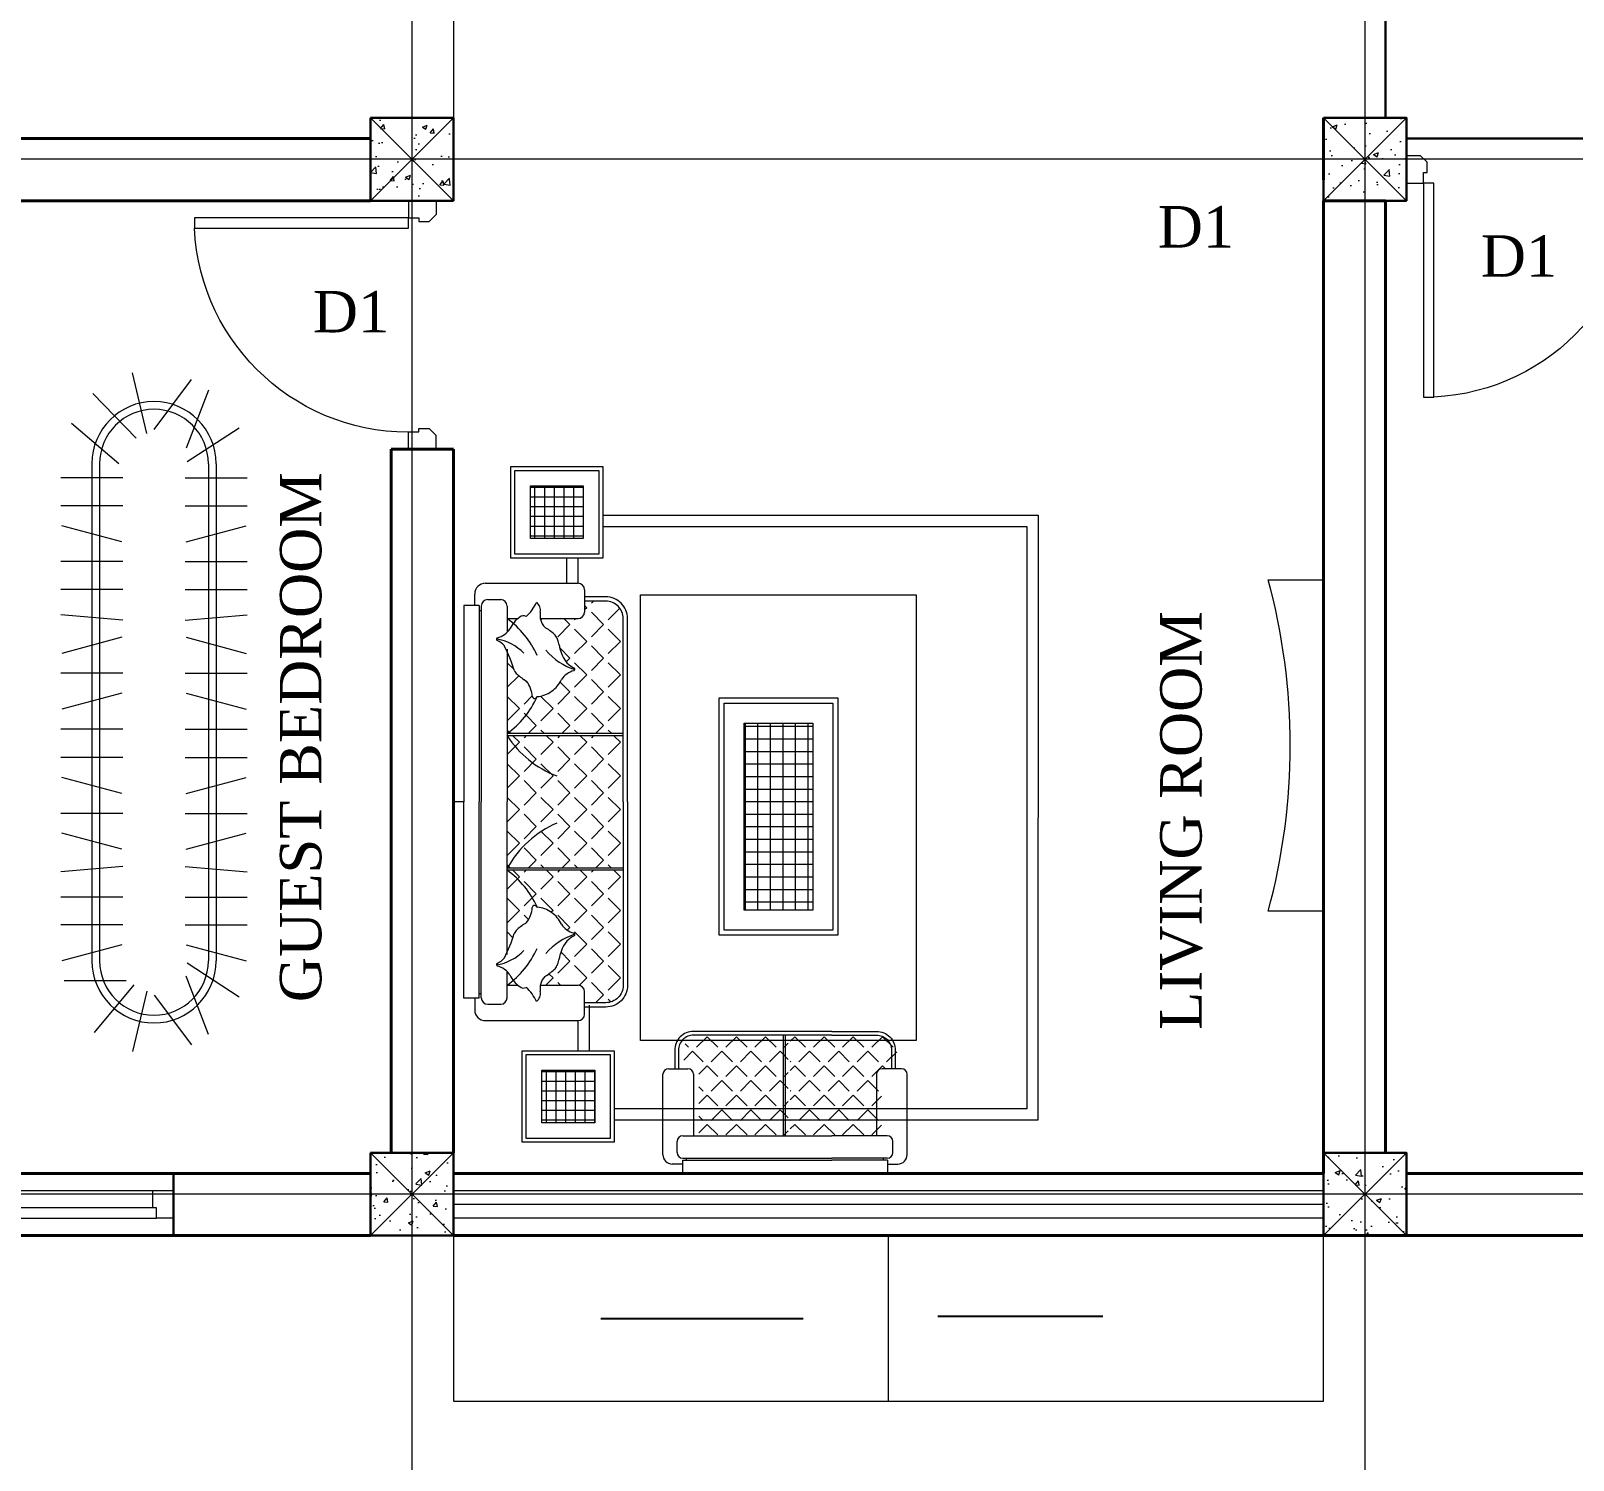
# Model space of a CAD drawing. Header units: inches. Extents: x 897 to 49934, y -34925 to -18564.
# Drawn here: x 2706.2 to 2929.5, y -24338.1 to -24131.1 of the extents above; entities that cross this region are included whole.
import ezdxf

# ---------------------------------------------------------------- set-up
doc = ezdxf.new("R2010")
doc.units = ezdxf.units.IN
doc.header["$LTSCALE"] = 35
doc.header["$MEASUREMENT"] = 0
doc.header["$PDMODE"] = 34
for name, color, linetype, lineweight in [('SES- Door&Window', 21, 'Continuous', 15), ('SES-DIMENSION', 142, 'Continuous', 13), ('SES-Furniture', 45, 'Continuous', 5), ('SES-HACTH', 8, 'Continuous', 13), ('SES-REBARS', 1, 'Continuous', 40), ('SES-Set Back Line', 2, 'Continuous', 15), ('SES-TEXT', 3, 'Continuous', 20), ('SES-Wall Plan', 6, 'Continuous', 30), ('STAIR', 114, 'Continuous', 18)]:
    doc.layers.add(name, color=color, linetype=linetype, lineweight=lineweight)
doc.styles.add('7 INCH', font='times.ttf', dxfattribs={"height": 7})
doc.styles.add('SES-ARAIL', font='times.ttf', dxfattribs={"height": 6})
doc.dimstyles.new('7 INCH', dxfattribs={"dimscale": 0, "dimtxt": 7, "dimasz": 1, "dimexe": 2, "dimexo": 9, "dimgap": 2, "dimtad": 1, "dimdec": 0, "dimzin": 3, "dimdsep": 46, "dimlunit": 4, "dimtxsty": '7 INCH', "dimblk": 'DIM', "dimcen": 3, "dimdle": 3, "dimse1": 1, "dimse2": 1, "dimclrd": 256, "dimclre": 256, "dimclrt": 7, "dimadec": 1, "dimazin": 2, "dimtfac": 1, "dimtdec": 0, "dimtix": 1, "dimtofl": 0, "dimtmove": 2, "dimatfit": 3, "dimldrblk": 'ARW', "dimfxl": 2, "dimfrac": 2, "dimtolj": 2, "dimtzin": 0, "dimarcsym": 0})

# ---------------------------------------------------------------- blocks, each defined once
blk = doc.blocks.new('c11')
at = {"layer": 'SES-HACTH', "linetype": 'ByBlock'}
h = blk.add_hatch(dxfattribs=at)
h.set_pattern_fill('AR-CONC', color=256)
h.set_pattern_definition([(50, (-20422.33, 19414.4167), (7.1726018, -0.6275213), [0.75, -8.25]), (355, (-20422.33, 19414.417), (-1.3875133, 7.5219213), [0.6, -6.6]), (100.451444, (-20421.732, 19414.3644), (5.7850885, 6.8943999), [0.637402, -7.0114211]), (46.1842, (-20422.33, 19416.417), (10.6724133, -1.6551928), [1.125, -12.375]), (96.635635, (-20421.441, 19416.279), (9.3466195, 9.741186), [0.9561034, -10.5171376]), (351.184164, (-20422.33, 19416.417), (9.3466195, 9.741186), [0.9, -9.9]), (21, (-20421.33, 19415.9167), (5.9690705, -4.0261889), [0.75, -8.25]), (326, (-20421.33, 19415.917), (2.4331533, 7.2515005), [0.6, -6.6]), (71.451445, (-20420.8325, 19415.581), (8.4022238, 3.2253115), [0.6374019, -7.0114211]), (37.5, (-20422.33, 19414.4167), (0.12159855, 3.32893854), [0, -6.52, 0, -6.7, 0, -6.625]), (7.5, (-20422.33, 19414.4167), (2.63069537, 3.9441171), [0, -3.82, 0, -6.37, 0, -2.525]), (327.5, (-20424.56, 19414.4167), (5.33822436, -0.22554872), [0, -2.5, 0, -7.8, 0, -10.35]), (317.5, (-20425.56, 19414.4167), (5.8318617, 1.0010498), [0, -3.25, 0, -5.18, 0, -7.35])])
h.paths.add_polyline_path([(-6, 6), (-6, -6), (6, -6), (6, 6)])
for p, q in [((-6, 6), (6, -6)), ((6, 6), (-6, -6))]:
    blk.add_line(p, q, dxfattribs=at)
at = {"layer": 'SES-Wall Plan', "linetype": 'ByBlock'}
blk.add_lwpolyline([(-6, 6), (6, 6), (6, -6), (-6, -6)], close=True, dxfattribs=at)
blk = doc.blocks.new('3ls')
at = {"layer": 'SES- Door&Window'}
for p, q in [((-36, -2.5), (-34, -2.5)), ((-34, -2.5), (-33, -3.5)), ((-33, -5), (-33, -3.5)), ((-2, -2.5), (-3, -3.5)), ((-3, -5), (-3, -3.5)), ((0, -2.5), (-2, -2.5)), ((-36, -6.5), (-33.5, -6.5)), ((-33.5, -6.5), (-33.5, -5)), ((-33.5, -5), (-33, -5)), ((-2.5, -5), (-3, -5)), ((-2.5, -6.5), (-2.5, -5)), ((0, -6.5), (-2.5, -6.5))]:
    blk.add_line(p, q, dxfattribs=at)
blk.add_lwpolyline([(-2.5, -6.5), (-2.5, -37.5), (-4, -37.5), (-4, -6.5)], close=True, dxfattribs=at)
blk.add_arc((-2.5, -6.5), 31.04, 177.2298, 267.2298, dxfattribs=at)
at = {"layer": 'SES-Wall Plan', "color": 6, "ltscale": 2}
for p, q in [((-36, -6.5), (-36, -1.5)), ((0, -6.5), (0, -1.5))]:
    blk.add_line(p, q, dxfattribs=at)
blk = doc.blocks.new('6H')
at = {"layer": 'SES- Door&Window'}
for p, q in [((-78, -2.5), (-75.5, -2.5)), ((-75.5, -2.5), (3.5, -2.5)), ((-75.5, -2.5), (-75.5, -4)), ((-75.5, -4), (-75, -4)), ((-50.5, -4), (-75.5, -4)), ((-75, -4), (-75, -6.5)), ((-51, -4), (-51, -6.5)), ((-50.5, -2.5), (-50.5, -4)), ((-48.5, -2.5), (-48.5, -4)), ((-48.5, -4), (-48, -4)), ((-23.5, -4), (-48.5, -4)), ((-48, -4), (-48, -6.5)), ((-24, -4), (-24, -6.5)), ((-23.5, -4), (-24, -4)), ((-23.5, -2.5), (-23.5, -4)), ((-21.5, -2.5), (-21.5, -4)), ((3, -4), (-21.5, -4)), ((-21, -4), (-21, -6.5)), ((3, -4), (3, -6.5)), ((3.5, -4), (3, -4)), ((6, -2.5), (3.5, -2.5)), ((3.5, -2.5), (3.5, -4)), ((-78, -6.5), (-75, -6.5)), ((3, -6.5), (-75, -6.5)), ((6, -6.5), (3, -6.5))]:
    blk.add_line(p, q, dxfattribs=at)
at = {"layer": 'SES-Wall Plan'}
for p, q in [((-78, -9), (-78, 0)), ((-78, -9), (-78, 0)), ((6, -9), (6, 0))]:
    blk.add_line(p, q, dxfattribs=at)
blk.add_lwpolyline([(6, 0), (-78, 0), (-78, -9), (6, -9)], close=True, dxfattribs=at)
blk = doc.blocks.new('DIM')
at = {"layer": 'SES-DIMENSION'}
h = blk.add_hatch(color=256, dxfattribs=at)
h.paths.add_polyline_path([(0, 1.28), (0, 0), (1.28, 0, 0.414214)])
h.paths.add_polyline_path([(1.28, 0), (0, 0), (0, -1.28, 0.414214)])
h.paths.add_polyline_path([(0, 0), (-1.28, 0, 0.414214), (0, -1.28)])
h.paths.add_polyline_path([(0, 1.28, 0.414214), (-1.28, 0), (0, 0)])
for p, q in [((0, 6), (0, -6)), ((-6, 0), (6, 0))]:
    blk.add_line(p, q, dxfattribs=at)
blk.add_circle((0, 0), 1.28, dxfattribs=at)
blk = doc.blocks.new('*D1172')
at = {"layer": 'Defpoints', "color": 0, "linetype": 'ByBlock', "transparency": 16777216}
for p in [(2617.34, -24305.59), (2755.34, -24305.59), (2755.34, -24577.47)]:
    blk.add_point(p, dxfattribs=at)
at = {"layer": 'SES-DIMENSION', "linetype": 'ByBlock', "lineweight": -2, "transparency": 16777216}
blk.add_line((2618.34, -24577.47), (2754.34, -24577.47), dxfattribs=at)
at = {"layer": 'SES-DIMENSION', "linetype": 'ByBlock', "lineweight": -2, "transparency": 16777216, "rotation": 180}
blk.add_blockref('DIM', (2617.34, -24577.47), dxfattribs=at)
at = {"layer": 'SES-DIMENSION', "linetype": 'ByBlock', "lineweight": -2, "transparency": 16777216}
blk.add_blockref('DIM', (2755.34, -24577.47), dxfattribs=at)
at = {"layer": 'SES-DIMENSION', "color": 7, "linetype": 'ByBlock', "transparency": 16777216, "insert": (2686.34, -24571.91), "char_height": 7, "attachment_point": 5, "style": '7 INCH'}
blk.add_mtext('\\A2;11\'-6"', dxfattribs=at)
blk = doc.blocks.new('ARW')
at = {"layer": 'SES-DIMENSION'}
blk.add_lwpolyline([(10, 0, 0, 6, 0), (0, 0, 0, 0, 0), (10, 0, 0, 0, 0)], format="xyseb", dxfattribs=at)
blk = doc.blocks.new('*D1173')
at = {"layer": 'Defpoints', "color": 0, "linetype": 'ByBlock', "transparency": 16777216}
for p in [(2755.34, -24305.59), (2767.34, -24305.59), (2767.34, -24577.47)]:
    blk.add_point(p, dxfattribs=at)
at = {"layer": 'SES-DIMENSION', "linetype": 'ByBlock', "lineweight": -2, "transparency": 16777216}
for p, q in [((2754.34, -24577.47), (2753.34, -24577.47)), ((2768.34, -24577.47), (2769.34, -24577.47))]:
    blk.add_line(p, q, dxfattribs=at)
blk.add_blockref('DIM', (2755.34, -24577.47), dxfattribs=at)
at = {"layer": 'SES-DIMENSION', "linetype": 'ByBlock', "lineweight": -2, "transparency": 16777216, "rotation": 180}
blk.add_blockref('DIM', (2767.34, -24577.47), dxfattribs=at)
at = {"layer": 'SES-DIMENSION', "color": 7, "linetype": 'ByBlock', "transparency": 16777216, "insert": (2761.34, -24571.91), "char_height": 7, "attachment_point": 5, "style": '7 INCH'}
blk.add_mtext('\\A2;1\'-0"', dxfattribs=at)
blk = doc.blocks.new('*D1174')
at = {"layer": 'Defpoints', "color": 0, "linetype": 'ByBlock', "transparency": 16777216}
for p in [(2893.34, -24302.59), (2767.34, -24305.59), (2893.34, -24577.47)]:
    blk.add_point(p, dxfattribs=at)
at = {"layer": 'SES-DIMENSION', "linetype": 'ByBlock', "lineweight": -2, "transparency": 16777216}
blk.add_line((2768.34, -24577.47), (2892.34, -24577.47), dxfattribs=at)
at = {"layer": 'SES-DIMENSION', "linetype": 'ByBlock', "lineweight": -2, "transparency": 16777216, "rotation": 180}
blk.add_blockref('DIM', (2767.34, -24577.47), dxfattribs=at)
at = {"layer": 'SES-DIMENSION', "linetype": 'ByBlock', "lineweight": -2, "transparency": 16777216}
blk.add_blockref('DIM', (2893.34, -24577.47), dxfattribs=at)
at = {"layer": 'SES-DIMENSION', "color": 7, "linetype": 'ByBlock', "transparency": 16777216, "insert": (2830.34, -24571.91), "char_height": 7, "attachment_point": 5, "style": '7 INCH'}
blk.add_mtext('\\A2;10\'-6"', dxfattribs=at)
blk = doc.blocks.new('*D1175')
at = {"layer": 'Defpoints', "color": 0, "linetype": 'ByBlock', "transparency": 16777216}
for p in [(2893.34, -24302.59), (2905.34, -24305.59), (2905.34, -24577.47)]:
    blk.add_point(p, dxfattribs=at)
at = {"layer": 'SES-DIMENSION', "linetype": 'ByBlock', "lineweight": -2, "transparency": 16777216}
for p, q in [((2892.34, -24577.47), (2891.34, -24577.47)), ((2906.34, -24577.47), (2907.34, -24577.47))]:
    blk.add_line(p, q, dxfattribs=at)
blk.add_blockref('DIM', (2893.34, -24577.47), dxfattribs=at)
at = {"layer": 'SES-DIMENSION', "linetype": 'ByBlock', "lineweight": -2, "transparency": 16777216, "rotation": 180}
blk.add_blockref('DIM', (2905.34, -24577.47), dxfattribs=at)
at = {"layer": 'SES-DIMENSION', "color": 7, "linetype": 'ByBlock', "transparency": 16777216, "insert": (2899.34, -24571.91), "char_height": 7, "attachment_point": 5, "style": '7 INCH'}
blk.add_mtext('\\A2;1\'-0"', dxfattribs=at)
blk = doc.blocks.new('*D1176')
at = {"layer": 'Defpoints', "color": 0, "linetype": 'ByBlock', "transparency": 16777216}
for p in [(2905.34, -24305.59), (3043.34, -24305.59), (3043.34, -24577.47)]:
    blk.add_point(p, dxfattribs=at)
at = {"layer": 'SES-DIMENSION', "linetype": 'ByBlock', "lineweight": -2, "transparency": 16777216}
blk.add_line((2906.34, -24577.47), (3042.34, -24577.47), dxfattribs=at)
at = {"layer": 'SES-DIMENSION', "linetype": 'ByBlock', "lineweight": -2, "transparency": 16777216, "rotation": 180}
blk.add_blockref('DIM', (2905.34, -24577.47), dxfattribs=at)
at = {"layer": 'SES-DIMENSION', "linetype": 'ByBlock', "lineweight": -2, "transparency": 16777216}
blk.add_blockref('DIM', (3043.34, -24577.47), dxfattribs=at)
at = {"layer": 'SES-DIMENSION', "color": 7, "linetype": 'ByBlock', "transparency": 16777216, "insert": (2974.34, -24571.91), "char_height": 7, "attachment_point": 5, "style": '7 INCH'}
blk.add_mtext('\\A2;11\'-6"', dxfattribs=at)
blk = doc.blocks.new('*D1178')
at = {"layer": 'Defpoints', "color": 0, "linetype": 'ByBlock', "transparency": 16777216}
for p in [(2611.34, -24305.59), (2761.34, -24305.59), (2761.34, -24595.81)]:
    blk.add_point(p, dxfattribs=at)
at = {"layer": 'SES-DIMENSION', "linetype": 'ByBlock', "lineweight": -2, "transparency": 16777216}
blk.add_line((2612.34, -24595.81), (2760.34, -24595.81), dxfattribs=at)
at = {"layer": 'SES-DIMENSION', "linetype": 'ByBlock', "lineweight": -2, "transparency": 16777216, "rotation": 180}
blk.add_blockref('DIM', (2611.34, -24595.81), dxfattribs=at)
at = {"layer": 'SES-DIMENSION', "linetype": 'ByBlock', "lineweight": -2, "transparency": 16777216}
blk.add_blockref('DIM', (2761.34, -24595.81), dxfattribs=at)
at = {"layer": 'SES-DIMENSION', "color": 7, "linetype": 'ByBlock', "transparency": 16777216, "insert": (2686.34, -24590.25), "char_height": 7, "attachment_point": 5, "style": '7 INCH'}
blk.add_mtext('\\A2;12\'-6"', dxfattribs=at)
blk = doc.blocks.new('*D1179')
at = {"layer": 'Defpoints', "color": 0, "linetype": 'ByBlock', "transparency": 16777216}
for p in [(2761.34, -24305.59), (2899.34, -24305.59), (2899.34, -24595.81)]:
    blk.add_point(p, dxfattribs=at)
at = {"layer": 'SES-DIMENSION', "linetype": 'ByBlock', "lineweight": -2, "transparency": 16777216}
blk.add_line((2762.34, -24595.81), (2898.34, -24595.81), dxfattribs=at)
at = {"layer": 'SES-DIMENSION', "linetype": 'ByBlock', "lineweight": -2, "transparency": 16777216, "rotation": 180}
blk.add_blockref('DIM', (2761.34, -24595.81), dxfattribs=at)
at = {"layer": 'SES-DIMENSION', "linetype": 'ByBlock', "lineweight": -2, "transparency": 16777216}
blk.add_blockref('DIM', (2899.34, -24595.81), dxfattribs=at)
at = {"layer": 'SES-DIMENSION', "color": 7, "linetype": 'ByBlock', "transparency": 16777216, "insert": (2830.34, -24590.25), "char_height": 7, "attachment_point": 5, "style": '7 INCH'}
blk.add_mtext('\\A2;11\'-6"', dxfattribs=at)
blk = doc.blocks.new('*D1180')
at = {"layer": 'Defpoints', "color": 0, "linetype": 'ByBlock', "transparency": 16777216}
for p in [(2899.34, -24305.59), (3049.34, -24305.59), (3049.34, -24595.81)]:
    blk.add_point(p, dxfattribs=at)
at = {"layer": 'SES-DIMENSION', "linetype": 'ByBlock', "lineweight": -2, "transparency": 16777216}
blk.add_line((2900.34, -24595.81), (3048.34, -24595.81), dxfattribs=at)
at = {"layer": 'SES-DIMENSION', "linetype": 'ByBlock', "lineweight": -2, "transparency": 16777216, "rotation": 180}
blk.add_blockref('DIM', (2899.34, -24595.81), dxfattribs=at)
at = {"layer": 'SES-DIMENSION', "linetype": 'ByBlock', "lineweight": -2, "transparency": 16777216}
blk.add_blockref('DIM', (3049.34, -24595.81), dxfattribs=at)
at = {"layer": 'SES-DIMENSION', "color": 7, "linetype": 'ByBlock', "transparency": 16777216, "insert": (2974.34, -24590.25), "char_height": 7, "attachment_point": 5, "style": '7 INCH'}
blk.add_mtext('\\A2;12\'-6"', dxfattribs=at)
blk = doc.blocks.new('*D1181')
at = {"layer": 'Defpoints', "color": 0, "linetype": 'ByBlock', "transparency": 16777216}
for p in [(2605.34, -24305.59), (3055.34, -24305.59), (3055.34, -24613.18)]:
    blk.add_point(p, dxfattribs=at)
at = {"layer": 'SES-DIMENSION', "linetype": 'ByBlock', "lineweight": -2, "transparency": 16777216}
blk.add_line((2606.34, -24613.18), (3054.34, -24613.18), dxfattribs=at)
at = {"layer": 'SES-DIMENSION', "linetype": 'ByBlock', "lineweight": -2, "transparency": 16777216, "rotation": 180}
blk.add_blockref('DIM', (2605.34, -24613.18), dxfattribs=at)
at = {"layer": 'SES-DIMENSION', "linetype": 'ByBlock', "lineweight": -2, "transparency": 16777216}
blk.add_blockref('DIM', (3055.34, -24613.18), dxfattribs=at)
at = {"layer": 'SES-DIMENSION', "color": 7, "linetype": 'ByBlock', "transparency": 16777216, "insert": (2830.34, -24607.61), "char_height": 7, "attachment_point": 5, "style": '7 INCH'}
blk.add_mtext('\\A2;37\'-6"', dxfattribs=at)
blk = doc.blocks.new('RACK-LARGA-01')
at = {"layer": 'SES-Furniture'}
for p, q in [((0.0462, 3.7946), (0.1388, 4.1837)), ((-0.35, 4.0737), (-0.2075, 3.7)), ((-0.0014, 3.821), (-0.2409, 4.1414)), ((0.3823, 4.0624), (0.1277, 3.754)), ((-0.213, 3.6136), (-0.5486, 3.8313)), ((0.1788, 3.7286), (0.5788, 3.7286)), ((-0.2068, 3.4972), (-0.5932, 3.6008)), ((-0.4, 0.4), (-0.4, 3.6)), ((-0.35, 0.4), (-0.35, 3.6)), ((0.2068, 3.4972), (0.5932, 3.6008)), ((0.35, 0.4), (0.35, 3.6)), ((0.4, 0.4), (0.4, 3.6)), ((-0.2, 3.3694), (-0.6, 3.3694)), ((0.2, 3.3694), (0.6, 3.3694)), ((-0.2, 3.1898), (-0.6, 3.1898)), ((0.2, 3.1898), (0.6, 3.1898)), ((-0.2008, 2.9928), (-0.5992, 3.0276)), ((0.2008, 2.9928), (0.5992, 3.0276)), ((-0.2068, 2.8824), (-0.5932, 2.7788)), ((0.2068, 2.8824), (0.5932, 2.7788)), ((-0.2, 2.651), (-0.6, 2.651)), ((0.2, 2.651), (0.6, 2.651)), ((-0.2068, 2.5232), (-0.5932, 2.4196)), ((0.2068, 2.5232), (0.5932, 2.4196)), ((-0.2, 2.2918), (-0.6, 2.2918)), ((0.2, 2.2918), (0.6, 2.2918)), ((-0.2, 2.1082), (-0.6, 2.1082)), ((0.2, 2.1082), (0.6, 2.1082)), ((-0.2068, 1.8768), (-0.5932, 1.9804)), ((0.2068, 1.8768), (0.5932, 1.9804)), ((-0.2, 1.749), (-0.6, 1.749)), ((0.2, 1.749), (0.6, 1.749)), ((-0.2068, 1.5176), (-0.5932, 1.6212)), ((0.2068, 1.5176), (0.5932, 1.6212)), ((-0.2008, 1.4072), (-0.5992, 1.3724)), ((0.2008, 1.4072), (0.5992, 1.3724)), ((-0.2, 1.2102), (-0.6, 1.2102)), ((0.2, 1.2102), (0.6, 1.2102)), ((-0.2, 1.0306), (-0.6, 1.0306)), ((0.2, 1.0306), (0.6, 1.0306)), ((-0.2068, 0.9028), (-0.5932, 0.7992)), ((0.2068, 0.9028), (0.5932, 0.7992)), ((-0.2, 0.6714), (-0.6, 0.6714)), ((0.2, 0.6714), (0.6, 0.6714)), ((-0.2, 0.4918), (-0.6, 0.4918)), ((0.2, 0.4918), (0.6, 0.4918)), ((0.2264, 0.401), (0.5311, 0.1418)), ((-0.213, 0.3864), (-0.5486, 0.1687)), ((-0.35, -0.0737), (-0.2075, 0.3)), ((0.0462, 0.2054), (0.1388, -0.1837)), ((0.3943, -0.0517), (0.1157, 0.2353)), ((-0.0014, 0.179), (-0.2409, -0.1414))]:
    blk.add_line(p, q, dxfattribs=at)
for centre, radius, start, end in [((0, 3.6), 0.4, 0, 180), ((0, 3.6), 0.35, 0, 180), ((0, 0.4), 0.4, 180, 0), ((0, 0.4), 0.35, 180, 0)]:
    blk.add_arc(centre, radius, start, end, dxfattribs=at)
blk = doc.blocks.new('*X22')
at = {"color": 0}
for p, q in [((1.4939, 2.3), (1.7646, 2.3)), ((1.4939, 2.25), (1.7646, 2.25)), ((1.5, 2.0278), (1.5, 2.3003)), ((1.55, 2.0278), (1.55, 2.3003)), ((1.6, 2.0278), (1.6, 2.3003)), ((1.65, 2.0278), (1.65, 2.3003)), ((1.7, 2.0278), (1.7, 2.3003)), ((1.75, 2.0278), (1.75, 2.3003)), ((1.4939, 2.2), (1.7646, 2.2)), ((1.4939, 2.15), (1.7646, 2.15)), ((1.4939, 2.1), (1.7646, 2.1)), ((1.4939, 2.05), (1.7646, 2.05))]:
    blk.add_line(p, q, dxfattribs=at)
blk = doc.blocks.new('*X24')
at = {"color": 0}
for p, q in [((-0.9306, 2.1751), (-0.8768, 2.1213)), ((-0.7778, 2.1779), (-0.8344, 2.1213)), ((-0.7778, 2.1779), (-0.7212, 2.1213)), ((-0.6223, 2.1779), (-0.6788, 2.1213)), ((-0.6223, 2.1779), (-0.5657, 2.1213)), ((-0.4667, 2.1779), (-0.5233, 2.1213)), ((-0.4667, 2.1779), (-0.4101, 2.1213)), ((-0.3111, 2.1779), (-0.3411, 2.1479)), ((-0.3111, 2.1779), (-0.2546, 2.1213)), ((-0.1556, 2.1779), (-0.2121, 2.1213)), ((-0.1556, 2.1779), (-0.099, 2.1213)), ((0, 2.1779), (-0.0566, 2.1213)), ((0, 2.1779), (0.0566, 2.1213)), ((0.1556, 2.1779), (0.099, 2.1213)), ((0.1556, 2.1779), (0.2121, 2.1213)), ((0.3111, 2.1779), (0.2801, 2.1469)), ((0.3111, 2.1779), (0.3677, 2.1213)), ((0.4667, 2.1779), (0.4101, 2.1213)), ((0.4667, 2.1779), (0.5233, 2.1213)), ((0.6223, 2.1779), (0.5657, 2.1213)), ((0.6223, 2.1779), (0.6788, 2.1213)), ((0.7778, 2.1779), (0.7212, 2.1213)), ((0.7778, 2.1779), (0.8344, 2.1213)), ((-0.8556, 2.1001), (-0.9122, 2.0435)), ((-0.8556, 2.1001), (-0.799, 2.0435)), ((-0.7, 2.1001), (-0.7566, 2.0435)), ((-0.7, 2.1001), (-0.6435, 2.0435)), ((-0.5445, 2.1001), (-0.601, 2.0435)), ((-0.5445, 2.1001), (-0.4879, 2.0435)), ((-0.3889, 2.1001), (-0.4455, 2.0435)), ((-0.3889, 2.1001), (-0.3511, 2.0623)), ((-0.3511, 2.1379), (-0.3677, 2.1213)), ((-0.2333, 2.1001), (-0.2899, 2.0435)), ((-0.2333, 2.1001), (-0.1768, 2.0435)), ((-0.0778, 2.1001), (-0.1344, 2.0435)), ((-0.0778, 2.1001), (-0.0212, 2.0435)), ((0.0778, 2.1001), (0.0212, 2.0435)), ((0.0778, 2.1001), (0.1344, 2.0435)), ((0.2333, 2.1001), (0.1768, 2.0435)), ((0.2333, 2.1001), (0.2701, 2.0633)), ((0.2701, 2.1369), (0.2546, 2.1213)), ((0.3889, 2.1001), (0.3323, 2.0435)), ((0.3889, 2.1001), (0.4455, 2.0435)), ((0.5445, 2.1001), (0.4879, 2.0435)), ((0.5445, 2.1001), (0.601, 2.0435)), ((0.7, 2.1001), (0.6435, 2.0435)), ((0.7, 2.1001), (0.7566, 2.0435)), ((0.8556, 2.1001), (0.799, 2.0435)), ((0.8556, 2.1001), (0.8927, 2.063)), ((0.8892, 2.1337), (0.8768, 2.1213)), ((-0.9637, 2.0527), (-0.9546, 2.0435)), ((-0.9334, 2.0223), (-0.9437, 2.012)), ((-0.9334, 2.0223), (-0.9231, 2.012)), ((-0.7778, 2.0223), (-0.8344, 1.9658)), ((-0.7778, 2.0223), (-0.7212, 1.9658)), ((-0.6223, 2.0223), (-0.6788, 1.9658)), ((-0.6223, 2.0223), (-0.5657, 1.9658)), ((-0.4667, 2.0223), (-0.5233, 1.9658)), ((-0.4667, 2.0223), (-0.4101, 1.9658)), ((-0.3411, 2.0523), (-0.3323, 2.0435)), ((-0.3111, 2.0223), (-0.3411, 1.9923)), ((-0.3111, 2.0223), (-0.2546, 1.9658)), ((-0.1556, 2.0223), (-0.2121, 1.9658)), ((-0.1556, 2.0223), (-0.099, 1.9658)), ((0, 2.0223), (-0.0566, 1.9658)), ((0, 2.0223), (0.0566, 1.9658)), ((0.1556, 2.0223), (0.099, 1.9658)), ((0.1556, 2.0223), (0.2121, 1.9658)), ((0.2801, 2.0533), (0.2899, 2.0435)), ((0.3111, 2.0223), (0.2801, 1.9913)), ((0.3111, 2.0223), (0.3677, 1.9658)), ((0.4667, 2.0223), (0.4101, 1.9658)), ((0.4667, 2.0223), (0.5233, 1.9658)), ((0.6223, 2.0223), (0.5657, 1.9658)), ((0.6223, 2.0223), (0.6788, 1.9658)), ((0.7778, 2.0223), (0.7212, 1.9658)), ((0.7778, 2.0223), (0.8126, 1.9875)), ((-0.8832, 1.9721), (-0.8768, 1.9658)), ((-0.8556, 1.9445), (-0.8832, 1.917)), ((-0.8556, 1.9445), (-0.799, 1.888)), ((-0.7, 1.9445), (-0.7458, 1.8988)), ((-0.7, 1.9445), (-0.6827, 1.9272)), ((-0.5445, 1.9445), (-0.5896, 1.8994)), ((-0.5445, 1.9445), (-0.4879, 1.888)), ((-0.3889, 1.9445), (-0.4455, 1.888)), ((-0.3889, 1.9445), (-0.3511, 1.9068)), ((-0.3511, 1.9823), (-0.3677, 1.9658)), ((-0.2333, 1.9445), (-0.2899, 1.888)), ((-0.2333, 1.9445), (-0.1768, 1.888)), ((-0.0778, 1.9445), (-0.1344, 1.888)), ((-0.0778, 1.9445), (-0.0212, 1.888)), ((0.0778, 1.9445), (0.0212, 1.888)), ((0.0778, 1.9445), (0.1344, 1.888)), ((0.2333, 1.9445), (0.1768, 1.888)), ((0.2333, 1.9445), (0.2701, 1.9078)), ((0.2701, 1.9813), (0.2546, 1.9658)), ((0.3889, 1.9445), (0.3323, 1.888)), ((0.3889, 1.9445), (0.4455, 1.888)), ((0.5445, 1.9445), (0.4879, 1.888)), ((0.5445, 1.9445), (0.5571, 1.9319)), ((0.7, 1.9445), (0.658, 1.9025)), ((0.7, 1.9445), (0.7566, 1.888)), ((-0.4667, 1.8668), (-0.5233, 1.8102)), ((-0.4667, 1.8668), (-0.4101, 1.8102)), ((-0.3411, 1.8968), (-0.3323, 1.888)), ((-0.3111, 1.8668), (-0.3411, 1.8367)), ((-0.3111, 1.8668), (-0.2546, 1.8102)), ((-0.1556, 1.8668), (-0.2121, 1.8102)), ((-0.1556, 1.8668), (-0.099, 1.8102)), ((0, 1.8668), (-0.0566, 1.8102)), ((0, 1.8668), (0.0566, 1.8102)), ((0.1556, 1.8668), (0.099, 1.8102)), ((0.1556, 1.8668), (0.2121, 1.8102)), ((0.2801, 1.8978), (0.2899, 1.888)), ((0.3111, 1.8668), (0.2801, 1.8358)), ((0.3111, 1.8668), (0.3677, 1.8102)), ((0.4667, 1.8668), (0.4101, 1.8102)), ((0.4667, 1.8668), (0.4749, 1.8585)), ((0.7778, 1.8668), (0.7588, 1.8477)), ((0.7778, 1.8668), (0.8122, 1.8324)), ((0.8122, 1.9011), (0.799, 1.888)), ((-0.8832, 1.8166), (-0.8768, 1.8102)), ((-0.3889, 1.789), (-0.4362, 1.7417)), ((-0.3889, 1.789), (-0.3511, 1.7512)), ((-0.3511, 1.8267), (-0.3677, 1.8102)), ((-0.2333, 1.789), (-0.2899, 1.7324)), ((-0.2333, 1.789), (-0.1768, 1.7324)), ((-0.0778, 1.789), (-0.1344, 1.7324)), ((-0.0778, 1.789), (-0.0212, 1.7324)), ((0.0778, 1.789), (0.0212, 1.7324)), ((0.0778, 1.789), (0.1344, 1.7324)), ((0.2333, 1.789), (0.1768, 1.7324)), ((0.2333, 1.789), (0.2701, 1.7522)), ((0.2701, 1.8258), (0.2546, 1.8102)), ((0.3889, 1.789), (0.3323, 1.7324)), ((0.3889, 1.789), (0.4075, 1.7704)), ((-0.5807, 1.7527), (-0.6008, 1.7327)), ((-0.5257, 1.7702), (-0.4879, 1.7324)), ((-0.4667, 1.7112), (-0.5233, 1.6546)), ((-0.4667, 1.7112), (-0.4101, 1.6546)), ((-0.4362, 1.7417), (-0.4455, 1.7324)), ((-0.3411, 1.7412), (-0.3323, 1.7324)), ((-0.3111, 1.7112), (-0.3411, 1.6812)), ((-0.3111, 1.7112), (-0.2546, 1.6546)), ((-0.1556, 1.7112), (-0.2121, 1.6546)), ((-0.1556, 1.7112), (-0.099, 1.6546)), ((0, 1.7112), (-0.0566, 1.6546)), ((0, 1.7112), (0.0566, 1.6546)), ((0.1556, 1.7112), (0.099, 1.6546)), ((0.1556, 1.7112), (0.2121, 1.6546)), ((0.2801, 1.7422), (0.2899, 1.7324)), ((0.3111, 1.7112), (0.2801, 1.6802)), ((0.3111, 1.7112), (0.3204, 1.702)), ((0.4075, 1.7704), (0.4455, 1.7324)), ((0.4667, 1.7112), (0.4101, 1.6546)), ((0.4667, 1.7112), (0.5233, 1.6546)), ((0.5088, 1.7533), (0.4879, 1.7324)), ((-0.7238, 1.6572), (-0.7212, 1.6546)), ((-0.6469, 1.6865), (-0.6788, 1.6546)), ((-0.6191, 1.708), (-0.5657, 1.6546)), ((-0.3584, 1.664), (-0.3677, 1.6546)), ((-0.3511, 1.6712), (-0.3584, 1.664)), ((0.2701, 1.6702), (0.2546, 1.6546)), ((0.3204, 1.702), (0.3677, 1.6546)), ((0.5921, 1.681), (0.5657, 1.6546))]:
    blk.add_line(p, q, dxfattribs=at)
blk = doc.blocks.new('*X25')
at = {"color": 0}
for p, q in [((1.519, 2.9), (2.264, 2.9)), ((1.55, 2.6319), (1.55, 2.9044)), ((1.6, 2.6319), (1.6, 2.9044)), ((1.65, 2.6319), (1.65, 2.9044)), ((1.7, 2.6319), (1.7, 2.9044)), ((1.75, 2.6319), (1.75, 2.9044)), ((1.8, 2.6319), (1.8, 2.9044)), ((1.85, 2.6319), (1.85, 2.9044)), ((1.9, 2.6319), (1.9, 2.9044)), ((1.95, 2.6319), (1.95, 2.9044)), ((2, 2.6319), (2, 2.9044)), ((2.05, 2.6319), (2.05, 2.9044)), ((2.1, 2.6319), (2.1, 2.9044)), ((2.15, 2.6319), (2.15, 2.9044)), ((2.2, 2.6319), (2.2, 2.9044)), ((2.25, 2.6319), (2.25, 2.9044)), ((1.519, 2.85), (2.264, 2.85)), ((1.519, 2.8), (2.264, 2.8)), ((1.519, 2.75), (2.264, 2.75)), ((1.519, 2.7), (2.264, 2.7)), ((1.519, 2.65), (2.264, 2.65))]:
    blk.add_line(p, q, dxfattribs=at)
blk = doc.blocks.new('*X23')
at = {"color": 0}
for p, q in [((-0.3889, 3.8113), (-0.3323, 3.8679)), ((-0.2333, 3.8113), (-0.2899, 3.8679)), ((-0.2333, 3.8113), (-0.1768, 3.8679)), ((-0.0778, 3.8113), (-0.1344, 3.8679)), ((-0.0778, 3.8113), (-0.0212, 3.8679)), ((0.0431, 3.846), (0.0212, 3.8679)), ((0.0778, 3.8113), (0.1344, 3.8679)), ((0.2333, 3.8113), (0.1768, 3.8679)), ((0.2333, 3.8113), (0.2899, 3.8679)), ((0.3889, 3.8113), (0.3323, 3.8679)), ((0.3889, 3.8113), (0.4455, 3.8679)), ((0.5396, 3.8162), (0.4879, 3.8679)), ((-0.3889, 3.8113), (-0.4333, 3.8557)), ((-0.4333, 3.7669), (-0.4101, 3.7901)), ((-0.3111, 3.7335), (-0.3677, 3.7901)), ((-0.3111, 3.7335), (-0.2546, 3.7901)), ((-0.1556, 3.7335), (-0.2121, 3.7901)), ((-0.1556, 3.7335), (-0.099, 3.7901)), ((0, 3.7335), (-0.0566, 3.7901)), ((0, 3.7335), (0.0431, 3.7767)), ((0.0778, 3.8113), (0.0531, 3.836)), ((0.0531, 3.7867), (0.0566, 3.7901)), ((0.1556, 3.7335), (0.099, 3.7901)), ((0.1556, 3.7335), (0.2121, 3.7901)), ((0.3111, 3.7335), (0.2546, 3.7901)), ((0.3111, 3.7335), (0.3677, 3.7901)), ((0.4667, 3.7335), (0.4101, 3.7901)), ((0.4667, 3.7335), (0.5233, 3.7901)), ((-0.3889, 3.6557), (-0.4333, 3.7002)), ((-0.3889, 3.6557), (-0.3323, 3.7123)), ((-0.2333, 3.6557), (-0.2899, 3.7123)), ((-0.2333, 3.6557), (-0.1768, 3.7123)), ((-0.0778, 3.6557), (-0.1344, 3.7123)), ((-0.0778, 3.6557), (-0.0212, 3.7123)), ((0.0431, 3.6904), (0.0212, 3.7123)), ((0.0778, 3.6557), (0.1344, 3.7123)), ((0.2333, 3.6557), (0.1768, 3.7123)), ((0.2333, 3.6557), (0.2899, 3.7123)), ((0.3889, 3.6557), (0.3323, 3.7123)), ((0.3889, 3.6557), (0.4455, 3.7123)), ((0.5396, 3.6606), (0.4879, 3.7123)), ((-0.4333, 3.6113), (-0.4101, 3.6345)), ((-0.3111, 3.578), (-0.3677, 3.6345)), ((-0.3111, 3.578), (-0.2546, 3.6345)), ((-0.1556, 3.578), (-0.2121, 3.6345)), ((-0.1556, 3.578), (-0.099, 3.6345)), ((0, 3.578), (-0.0566, 3.6345)), ((0, 3.578), (0.0431, 3.6211)), ((0.0778, 3.6557), (0.0531, 3.6804)), ((0.0531, 3.6311), (0.0566, 3.6345)), ((0.1556, 3.578), (0.099, 3.6345)), ((0.1556, 3.578), (0.2121, 3.6345)), ((0.3111, 3.578), (0.2546, 3.6345)), ((0.3111, 3.578), (0.3677, 3.6345)), ((0.4667, 3.578), (0.4101, 3.6345)), ((0.4667, 3.578), (0.5233, 3.6345)), ((-0.3889, 3.5002), (-0.4333, 3.5446)), ((-0.3889, 3.5002), (-0.3323, 3.5567)), ((-0.2333, 3.5002), (-0.2899, 3.5567)), ((-0.2333, 3.5002), (-0.1768, 3.5567)), ((-0.0778, 3.5002), (-0.1344, 3.5567)), ((-0.0778, 3.5002), (-0.0212, 3.5567)), ((0.0431, 3.5348), (0.0212, 3.5567)), ((0.0778, 3.5002), (0.1344, 3.5567)), ((0.2333, 3.5002), (0.1768, 3.5567)), ((0.2333, 3.5002), (0.2899, 3.5567)), ((0.3889, 3.5002), (0.3323, 3.5567)), ((0.3889, 3.5002), (0.4455, 3.5567)), ((0.5445, 3.5002), (0.4879, 3.5567)), ((-0.4667, 3.4224), (-0.5139, 3.4696)), ((-0.4667, 3.4224), (-0.4101, 3.479)), ((-0.3111, 3.4224), (-0.3677, 3.479)), ((-0.3111, 3.4224), (-0.2546, 3.479)), ((-0.1556, 3.4224), (-0.2121, 3.479)), ((-0.1556, 3.4224), (-0.099, 3.479)), ((0, 3.4224), (-0.0566, 3.479)), ((0, 3.4224), (0.0431, 3.4655)), ((0.0778, 3.5002), (0.0531, 3.5248)), ((0.0531, 3.4755), (0.0566, 3.479)), ((0.1556, 3.4224), (0.099, 3.479)), ((0.1556, 3.4224), (0.2121, 3.479)), ((0.3111, 3.4224), (0.2546, 3.479)), ((0.3111, 3.4224), (0.3677, 3.479)), ((0.4667, 3.4224), (0.4101, 3.479)), ((0.4667, 3.4224), (0.5233, 3.479)), ((0.5445, 3.5002), (0.5607, 3.5164)), ((0.6201, 3.4245), (0.5657, 3.479)), ((-0.5063, 3.3828), (-0.4879, 3.4012)), ((-0.3889, 3.3446), (-0.4455, 3.4012)), ((-0.3889, 3.3446), (-0.3323, 3.4012)), ((-0.2333, 3.3446), (-0.2899, 3.4012)), ((-0.2333, 3.3446), (-0.1768, 3.4012)), ((-0.0778, 3.3446), (-0.1344, 3.4012)), ((-0.0778, 3.3446), (-0.0212, 3.4012)), ((0.0431, 3.3793), (0.0212, 3.4012)), ((0.0778, 3.3446), (0.0531, 3.3693)), ((0.0778, 3.3446), (0.1344, 3.4012)), ((0.2333, 3.3446), (0.1768, 3.4012)), ((0.2333, 3.3446), (0.2899, 3.4012)), ((0.3889, 3.3446), (0.3323, 3.4012)), ((0.3889, 3.3446), (0.4455, 3.4012)), ((0.5445, 3.3446), (0.4879, 3.4012)), ((0.5445, 3.3446), (0.601, 3.4012))]:
    blk.add_line(p, q, dxfattribs=at)
blk = doc.blocks.new('A$C1D4C06E2')
at = {"layer": 'SES-Furniture'}
for p, q in [((0.7084, 1.3604), (2.7731, 1.3604)), ((2.152, 1.3604), (2.7731, 1.3604)), ((2.7731, 1.3604), (2.7721, -1.5092)), ((0.7084, 1.3064), (2.7191, 1.3064)), ((2.152, 1.3064), (2.7191, 1.3064)), ((2.7191, 1.3064), (2.7191, -1.4552)), ((0.538, 1.0375), (0.538, 1.1568)), ((0.592, 1.0375), (0.592, 1.1568)), ((0.1526, 1.0375), (0.5914, 1.0375)), ((0.1013, 0.931), (0.1013, 0.9862)), ((0.1635, 0.9595), (0.2244, 0.9595)), ((0.6222, 1.0067), (0.6222, 0.9005)), ((0.8881, -1.1312), (0.8881, 0.9824)), ((0.8881, 0.9824), (2.1951, 0.9824)), ((2.1951, 0.9824), (2.1951, -1.1312)), ((0.05, 0.931), (0.05, 0)), ((0.1218, 0.931), (0.05, 0.931)), ((0.1218, 0.931), (0.1218, 0)), ((0.1218, 0.9082), (0.1327, 0.9082)), ((0.1327, 0.9287), (0.1327, 0)), ((0.2552, 0.9287), (0.2552, 0.8048)), ((0.2552, 0.8697), (0.306, 0.8697)), ((0.4125, 0.8697), (0.5914, 0.8697)), ((0.2552, 0.7239), (0.2552, 0)), ((0.8051, 0.3238), (0.2552, 0.3238)), ((0.8051, 0.3136), (0.2552, 0.3136)), ((0.05, -0.931), (0.05, 0)), ((0.1218, -0.931), (0.1218, 0)), ((0.1327, -0.9287), (0.1327, 0)), ((0.2552, -0.7239), (0.2552, 0)), ((0.8051, -0.3136), (0.2552, -0.3136)), ((0.8051, -0.3238), (0.2552, -0.3238)), ((0.2552, -0.9287), (0.2552, -0.8048)), ((0.2552, -0.8697), (0.306, -0.8697)), ((0.4125, -0.8697), (0.5914, -0.8697)), ((0.1218, -0.931), (0.05, -0.931)), ((0.1013, -0.931), (0.1013, -0.9862)), ((0.1218, -0.9082), (0.1327, -0.9082)), ((0.6222, -1.0067), (0.6222, -0.9005)), ((0.1635, -0.9595), (0.2244, -0.9595)), ((0.646, -1.1803), (0.646, -0.9647)), ((0.1526, -1.0375), (0.5914, -1.0375)), ((0.592, -1.1803), (0.592, -1.0375)), ((2.1951, -1.1312), (0.8881, -1.1312)), ((1.5639, -1.1064), (1.5639, -1.584)), ((1.5728, -1.1064), (1.5728, -1.584)), ((0.9937, -1.6731), (0.9937, -1.292)), ((1.0204, -1.2653), (1.1127, -1.2653)), ((1.1394, -1.292), (1.1394, -1.584)), ((2.0063, -1.292), (2.0063, -1.584)), ((2.1252, -1.2653), (2.033, -1.2653)), ((2.152, -1.6731), (2.152, -1.292)), ((2.7191, -1.4552), (0.7624, -1.4552)), ((2.7721, -1.5092), (0.7624, -1.5092)), ((1.0881, -1.584), (1.1958, -1.584)), ((1.1958, -1.584), (1.7956, -1.584)), ((1.9499, -1.584), (1.7956, -1.584)), ((2.0575, -1.584), (1.9499, -1.584)), ((1.0614, -1.6636), (1.0614, -1.6107)), ((2.0843, -1.6636), (2.0843, -1.6107)), ((1.0862, -1.7176), (1.0382, -1.7176)), ((1.0862, -1.6998), (1.7956, -1.6998)), ((1.0862, -1.6998), (1.0862, -1.7622)), ((1.0881, -1.6903), (1.7956, -1.6903)), ((1.1059, -1.6998), (1.1059, -1.6903)), ((2.0575, -1.6903), (1.7956, -1.6903)), ((2.0594, -1.6998), (1.7956, -1.6998)), ((2.0397, -1.6998), (2.0397, -1.6903)), ((2.0594, -1.6998), (2.0594, -1.7622)), ((2.0594, -1.7176), (2.1074, -1.7176)), ((1.0862, -1.7622), (1.7956, -1.7622)), ((2.0594, -1.7622), (1.7956, -1.7622))]:
    blk.add_line(p, q, dxfattribs=at)
at = {"layer": 'SES-Furniture', "linetype": 'Continuous'}
blk.add_line((0.05, 0), (0, 0), dxfattribs=at)
at = {"layer": 'SES-Furniture'}
for points in [[(0.7084, 1.5906), (0.7084, 1.1568), (0.2729, 1.1568), (0.2729, 1.5906), (0.7084, 1.5906)], [(1.2606, -0.6321), (1.2606, 0.493), (1.8231, 0.493), (1.8231, -0.6321), (1.2606, -0.6321)], [(0.8257, 0), (0.8257, 0.3238)], [(0.8257, 0), (0.8257, -0.3238)], [(0.7624, -1.1803), (0.7624, -1.6141), (0.3269, -1.6141), (0.3269, -1.1803), (0.7624, -1.1803)]]:
    blk.add_lwpolyline(points, dxfattribs=at)
for points in [[(0.6899, 1.5722), (0.6899, 1.1752), (0.2913, 1.1752), (0.2913, 1.5722)], [(0.6162, 1.4985), (0.6162, 1.249), (0.3651, 1.249), (0.3651, 1.4985)], [(1.2844, -0.6083), (1.2844, 0.4692), (1.7993, 0.4692), (1.7993, -0.6083)], [(1.3796, -0.513), (1.3796, 0.3739), (1.7041, 0.3739), (1.7041, -0.513)], [(0.7439, -1.1987), (0.7439, -1.5957), (0.3453, -1.5957), (0.3453, -1.1987)], [(0.6702, -1.2724), (0.6702, -1.522), (0.4191, -1.522), (0.4191, -1.2724)]]:
    blk.add_lwpolyline(points, close=True, dxfattribs=at)
for points in [[(0.8257, 0.3238), (0.8257, 0.8703, 0.414214), (0.7231, 0.9729), (0.6222, 0.9729)], [(0.8051, 0), (0.8051, 0.8703, 0.414214), (0.7231, 0.9523), (0.6222, 0.9523)], [(0.8051, 0), (0.8051, -0.8703, -0.414214), (0.7231, -0.9523), (0.6222, -0.9523)], [(0.8257, -0.3238), (0.8257, -0.8703, -0.414214), (0.7231, -0.9729), (0.6222, -0.9729)], [(1.7956, -1.0886), (1.1389, -1.0886, 0.414214), (1.0498, -1.1777), (1.0498, -1.2653)], [(1.7956, -1.0886), (2.0067, -1.0886, -0.414214), (2.0958, -1.1777), (2.0958, -1.2653)], [(1.7956, -1.1064), (1.1389, -1.1064, 0.414214), (1.0676, -1.1777), (1.0676, -1.2653)], [(1.7956, -1.1064), (2.0067, -1.1064, -0.414214), (2.078, -1.1777), (2.078, -1.2653)]]:
    blk.add_lwpolyline(points, format="xyb", dxfattribs=at)
for centre, radius, start, end in [((0.1526, 0.9862), 0.0513, 90, 180), ((0.5914, 1.0067), 0.0308, 0, 90), ((0.1635, 0.9287), 0.0308, 90, 180), ((0.2244, 0.9287), 0.0308, 0, 90), ((0.3324, 0.8566), 0.0264, 61.12903, 132.00719), ((0.2075, 1.0331), 0.2061, 311.897, 335.14301), ((0.3657, 0.9089), 0.0474, 348.30611, 52.5678), ((0.4959, 0.8857), 0.0849, 170.75353, 222.45923), ((0.5914, 0.9005), 0.0308, 270, 0), ((0.1858, 0.8737), 0.0978, 283.73717, 327.27554), ((-0.0029, 0.5148), 0.4388, 24.2853, 53.96718), ((0.3922, 0.7637), 0.1366, 124.52572, 155.26845), ((0.2699, 0.5591), 0.315, 48.65732, 58.75871), ((0.2107, 0.772), 0.00687, 103.73717, 243.79435), ((0.1703, 0.5487), 0.2266, 43.58228, 81.48011), ((0.1543, 0.6574), 0.1209, 43.11397, 63.79435), ((0.2365, 0.7368), 0.00687, 21.04137, 35.07762), ((-0.5825, 0.3396), 0.917, 18.10538, 25.83608), ((0.4558, 0.7656), 0.0372, 16.59907, 53.55616), ((0.1985, 0.6608), 0.315, 11.39652, 21.49791), ((0.6589, 0.9005), 0.2846, 219.45778, 253.24134), ((0.6264, 0.7434), 0.1209, 189.70409, 243.79435), ((0.3248, 0.6352), 0.0372, 196.59907, 233.55616), ((0.5107, 0.8417), 0.315, 228.65732, 238.75871), ((0.5948, 0.5271), 0.0978, 103.73717, 147.27554), ((0.57, 0.6288), 0.00687, 283.73717, 63.79435), ((0.2414, 0.4919), 0.1331, 3.60528, 37.21682), ((0.3863, 0.6356), 0.1366, 274.88678, 305.62951), ((0.3885, 0.6371), 0.1366, 304.52572, 335.26845), ((-0.0029, 0.6787), 0.4388, 306.03282, 335.7147), ((0.3845, 0.5009), 0.0103, 183.60528, 318.18057), ((0.4229, 0.4665), 0.0414, 127.14059, 138.18057), ((0.6603, 0.574), 0.4815, 212.73568, 249.36641), ((0.6961, -0.5637), 0.5069, 113.92143, 150.43553), ((-0.0029, -0.6787), 0.4388, 24.2853, 53.96718), ((0.2414, -0.4919), 0.1331, 322.78318, 356.39472), ((0.3845, -0.5009), 0.0103, 41.81943, 176.39472), ((0.4229, -0.4665), 0.0414, 221.81943, 232.85941), ((0.3863, -0.6356), 0.1366, 54.37049, 85.11322), ((0.5107, -0.8417), 0.315, 121.24129, 131.34268), ((0.3885, -0.6371), 0.1366, 24.73155, 55.47428), ((0.5948, -0.5271), 0.0978, 212.72446, 256.26283), ((-0.5825, -0.3396), 0.917, 334.16392, 341.89462), ((0.3248, -0.6352), 0.0372, 126.44384, 163.40093), ((0.6589, -0.9005), 0.2846, 106.75866, 140.54222), ((0.6264, -0.7434), 0.1209, 116.20565, 170.29591), ((0.57, -0.6288), 0.00687, 296.20565, 76.26283), ((0.1703, -0.5487), 0.2266, 278.51989, 316.41772), ((-0.0029, -0.5148), 0.4388, 306.03282, 335.7147), ((0.1985, -0.6608), 0.315, 338.50209, 348.60348), ((0.2107, -0.772), 0.00687, 116.20565, 256.26283), ((0.1543, -0.6574), 0.1209, 296.20565, 316.88603), ((0.1858, -0.8737), 0.0978, 32.72446, 76.26283), ((0.2365, -0.7368), 0.00687, 324.92238, 338.95863), ((0.2699, -0.5591), 0.315, 301.24129, 311.34268), ((0.4558, -0.7656), 0.0372, 306.44384, 343.40093), ((0.3922, -0.7637), 0.1366, 204.73155, 235.47428), ((0.3324, -0.8566), 0.0264, 227.99281, 298.87097), ((0.4959, -0.8857), 0.0849, 137.54077, 189.24647), ((0.5914, -0.9005), 0.0308, 0, 90), ((0.1635, -0.9287), 0.0308, 180, 270), ((0.2244, -0.9287), 0.0308, 270, 0), ((0.2075, -1.0331), 0.2061, 24.85699, 48.103), ((0.3657, -0.9089), 0.0474, 307.4322, 11.69389), ((0.1526, -0.9862), 0.0513, 180, 270), ((0.5914, -1.0067), 0.0308, 270, 0), ((1.0204, -1.292), 0.0267, 90, 180), ((1.1127, -1.292), 0.0267, 0, 90), ((2.033, -1.292), 0.0267, 90, 180), ((2.1252, -1.292), 0.0267, 0, 90), ((1.0881, -1.6107), 0.0267, 90, 180), ((2.0575, -1.6107), 0.0267, 0, 90), ((1.0382, -1.6731), 0.0446, 180, 270), ((1.0881, -1.6636), 0.0267, 180, 270), ((2.0575, -1.6636), 0.0267, 270, 0), ((2.1074, -1.6731), 0.0446, 270, 0)]:
    blk.add_arc(centre, radius, start, end, dxfattribs=at)
at = {"layer": 'SES-Furniture', "extrusion": (0, 0, -1), "xscale": -0.9216000000000122, "yscale": 0.9216000000000122, "zscale": -0.9216000000000122, "rotation": 90}
for p in [(1.5038, 2.8753), (1.4498, 0.1043)]:
    blk.add_blockref('*X22', p, dxfattribs=at)
at = {"layer": 'SES-Furniture'}
for name, p, xscale, yscale, zscale, rotation in [('*X24', (-1.4422, -0.0364), 1.02600000000001, 1.02600000000001, 1.02600000000001, 270), ('*X25', (4.8375, -2.3214), 1.190537976974554, 1.190537976974554, 1.190537976974554, 90), ('*X23', (1.5501, 1.8666), -0.8910000000000196, 0.8910000000000196, 0.8910000000000196, 180)]:
    blk.add_blockref(name, p, dxfattribs=dict(at, xscale=xscale, yscale=yscale, zscale=zscale, rotation=rotation))

msp = doc.modelspace()

# ---------------------------------------------------------------- linework, layer by layer
at = {"layer": 'SES- Door&Window', "linetype": 'ByBlock'}
for points in [[(2893.34, -24299.09), (2767.34, -24299.09)], [(2893.34, -24301.09), (2767.34, -24301.09)], [(2893.34, -24303.09), (2767.34, -24303.09)]]:
    msp.add_lwpolyline(points, dxfattribs=at)
at = {"layer": 'SES-DIMENSION', "linetype": 'ByBlock'}
msp.add_line((2767.34, -24107.7), (2767.34, -24143.7), dxfattribs=at)
at = {"layer": 'SES-Furniture', "linetype": 'ByBlock'}
msp.add_lwpolyline([(2885.34, -24210.6), (2893.34, -24210.6), (2893.34, -24258.6), (2885.34, -24258.6)], dxfattribs=at)
msp.add_arc((2796.64, -24234.6), 91.89, 344.8604, 15.1396, dxfattribs=at)
at = {"layer": 'SES-REBARS', "color": 6, "linetype": 'ByBlock'}
for p, q in [((2893.34, -24152.7), (2893.34, -24143.7)), ((2755.34, -24146.7), (2617.34, -24146.7)), ((2755.34, -24155.7), (2617.34, -24155.7)), ((2893.34, -24296.59), (2893.34, -24155.7)), ((2893.34, -24155.7), (2902.34, -24155.7)), ((2902.34, -24293.59), (2902.34, -24155.7)), ((2758.34, -24191.7), (2758.34, -24293.59)), ((2767.34, -24191.7), (2758.34, -24191.7)), ((2767.34, -24191.7), (2767.34, -24293.59)), ((2755.34, -24296.59), (2614.34, -24296.59)), ((2893.34, -24296.59), (2767.34, -24296.59)), ((3043.34, -24296.59), (2905.34, -24296.59)), ((2755.34, -24305.59), (2605.34, -24305.59)), ((3055.34, -24305.59), (2767.34, -24305.59))]:
    msp.add_line(p, q, dxfattribs=at)
at = {"layer": 'SES-Set Back Line'}
for p, q in [((2761.34, -23894.06), (2761.34, -24650.23)), ((2899.34, -23894.06), (2899.34, -24650.23)), ((3186.02, -24149.7), (2514.88, -24149.7)), ((3186.02, -24299.59), (2514.88, -24299.59))]:
    msp.add_line(p, q, dxfattribs=at)
at = {"layer": 'SES-Wall Plan', "linetype": 'ByBlock'}
for p, q in [((2902.34, -24002.81), (2902.34, -24143.7)), ((3043.34, -24146.7), (2905.34, -24146.7)), ((2767.34, -24155.7), (2758.34, -24155.7))]:
    msp.add_line(p, q, dxfattribs=at)
for points in [[(2767.34, -24305.59), (2767.34, -24296.59)], [(2893.34, -24296.59), (2893.34, -24305.59)]]:
    msp.add_lwpolyline(points, dxfattribs=at)
at = {"layer": 'STAIR'}
msp.add_line((2830.34, -24329.59), (2830.34, -24305.59), dxfattribs=at)
msp.add_lwpolyline([(2767.34, -24305.59), (2767.34, -24329.59), (2893.34, -24329.59), (2893.34, -24305.59)], dxfattribs=at)

# ---------------------------------------------------------------- block references
at = {"layer": 'SES-Furniture', "xscale": 22.5, "yscale": 22.5, "zscale": 22.5, "rotation": 180}
msp.add_blockref('RACK-LARGA-01', (2723.99, -24184.79), dxfattribs=at)
at = {"layer": 'SES-Furniture', "xscale": 30.53571428571428, "yscale": 30.53571428571428, "zscale": 30.53571428571428}
msp.add_blockref('A$C1D4C06E2', (2767.34, -24242.78), dxfattribs=at)
at = {"layer": 'SES-HACTH', "ltscale": 2, "xscale": -1}
msp.add_blockref('3ls', (2905.34, -24146.64), dxfattribs=at)
for name, p, rotation in [('3ls', (2767.34, -24155.7), 270), ('6H', (2720.84, -24305.59), 180)]:
    msp.add_blockref(name, p, dxfattribs=dict(at, rotation=rotation))
at = {"layer": 'SES-REBARS', "linetype": 'ByBlock'}
for p in [(2761.34, -24149.7), (2899.34, -24149.7), (2761.34, -24299.59), (2899.34, -24299.59)]:
    msp.add_blockref('c11', p, dxfattribs=at)

# ---------------------------------------------------------------- texts
at = {"layer": 'SES-TEXT', "ltscale": 2, "style": 'SES-ARAIL'}
for s, p in [('GUEST BEDROOM', (2748.22, -24271.78)), ('LIVING ROOM', (2875.69, -24275.8))]:
    msp.add_text(s, height=6, rotation=90, dxfattribs=at).set_placement(p)
at = {"layer": 'SES-TEXT', "char_height": 6, "width": 44.2055, "style": 'SES-ARAIL'}
for insert, attachment_point in [((2880.41, -24162.5), 9), ((2927.19, -24166.73), 9), ((2758.06, -24168.78), 3)]:
    msp.add_mtext('D1', dxfattribs=dict(at, insert=insert, attachment_point=attachment_point))

# ---------------------------------------------------------------- dimensions: what is measured, and where the dimension line sits
at = {"layer": 'SES-DIMENSION', "linetype": 'ByBlock'}
for base, p1, p2, picture, middle in [((2893.34, -24577.47), (2767.34, -24305.59), (2893.34, -24302.59), '*D1174', (2830.34, -24571.91)), ((2905.34, -24577.47), (2893.34, -24302.59), (2905.34, -24305.59), '*D1175', (2899.34, -24571.91)), ((3055.34, -24613.18), (2605.34, -24305.59), (3055.34, -24305.59), '*D1181', (2830.34, -24607.61)), ((2761.34, -24595.81), (2611.34, -24305.59), (2761.34, -24305.59), '*D1178', (2686.34, -24590.25)), ((2755.34, -24577.47), (2617.34, -24305.59), (2755.34, -24305.59), '*D1172', (2686.34, -24571.91)), ((2767.34, -24577.47), (2755.34, -24305.59), (2767.34, -24305.59), '*D1173', (2761.34, -24571.91)), ((2899.34, -24595.81), (2761.34, -24305.59), (2899.34, -24305.59), '*D1179', (2830.34, -24590.25)), ((3049.34, -24595.81), (2899.34, -24305.59), (3049.34, -24305.59), '*D1180', (2974.34, -24590.25)), ((3043.34, -24577.47), (2905.34, -24305.59), (3043.34, -24305.59), '*D1176', (2974.34, -24571.91))]:
    dim = msp.add_linear_dim(base=base, p1=p1, p2=p2, dimstyle='7 INCH', override={"dimscale": 1}, dxfattribs=at)
    dim.commit()
    dim.dimension.update_dxf_attribs({"geometry": picture, "text_midpoint": middle})

# ---------------------------------------------------------------- leaders
at = {"layer": 'STAIR'}
for points in [[(2788.7, -24317.59), (2817.99, -24317.59)], [(2861.39, -24317.32), (2837.52, -24317.32)]]:
    msp.add_leader(points, dimstyle='7 INCH', override={"dimscale": 1, "dimtad": 0}, dxfattribs=at)

doc.saveas('drawing.dxf')
